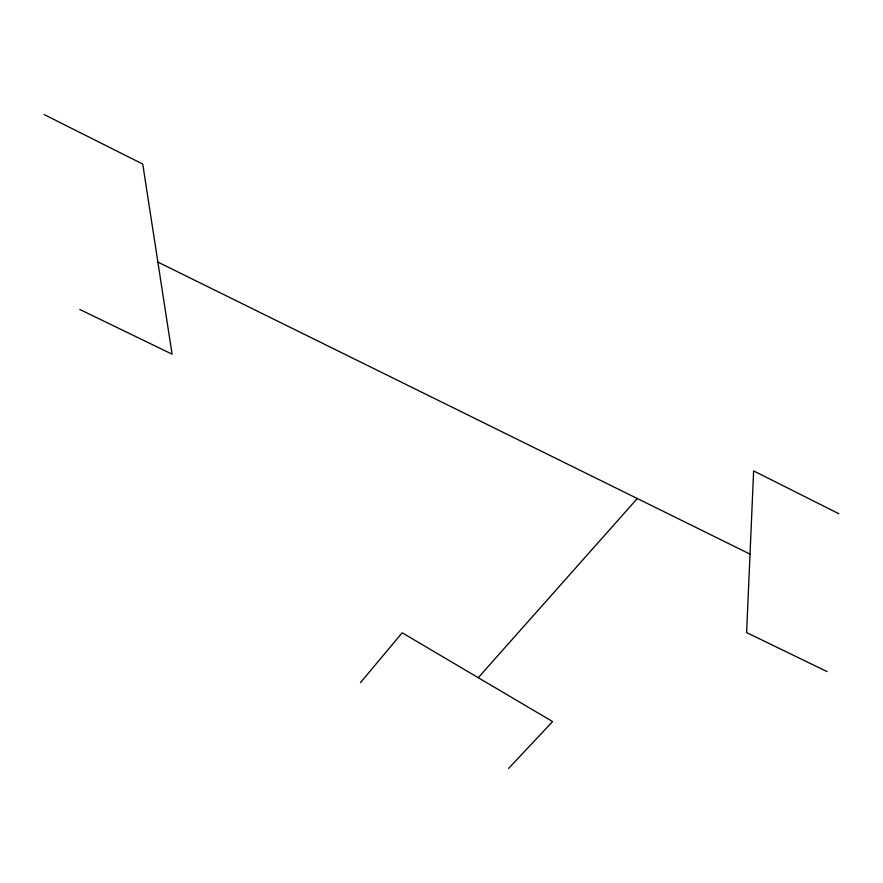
<?xml version="1.0" encoding="UTF-8"?>
<svg xmlns="http://www.w3.org/2000/svg" width="883" height="883" viewBox="0 0 883 883"><rect width="100%" height="100%" fill="white"/><g stroke="black" fill="none" stroke-linecap="round" stroke-linejoin="round"><path stroke-width="1.32" d="M360.441 682.658L402.184 632.791L552.603 721.577L508.564 768.453M478.255 677.691L637.305 498.531M79.757 309.436L172.086 354.182L142.748 164.072L44.15 114.547M827.084 671.599L746.61 632.592L753.629 470.926L838.85 513.729M157.869 262.074L750.02 554.116"/></g></svg>
